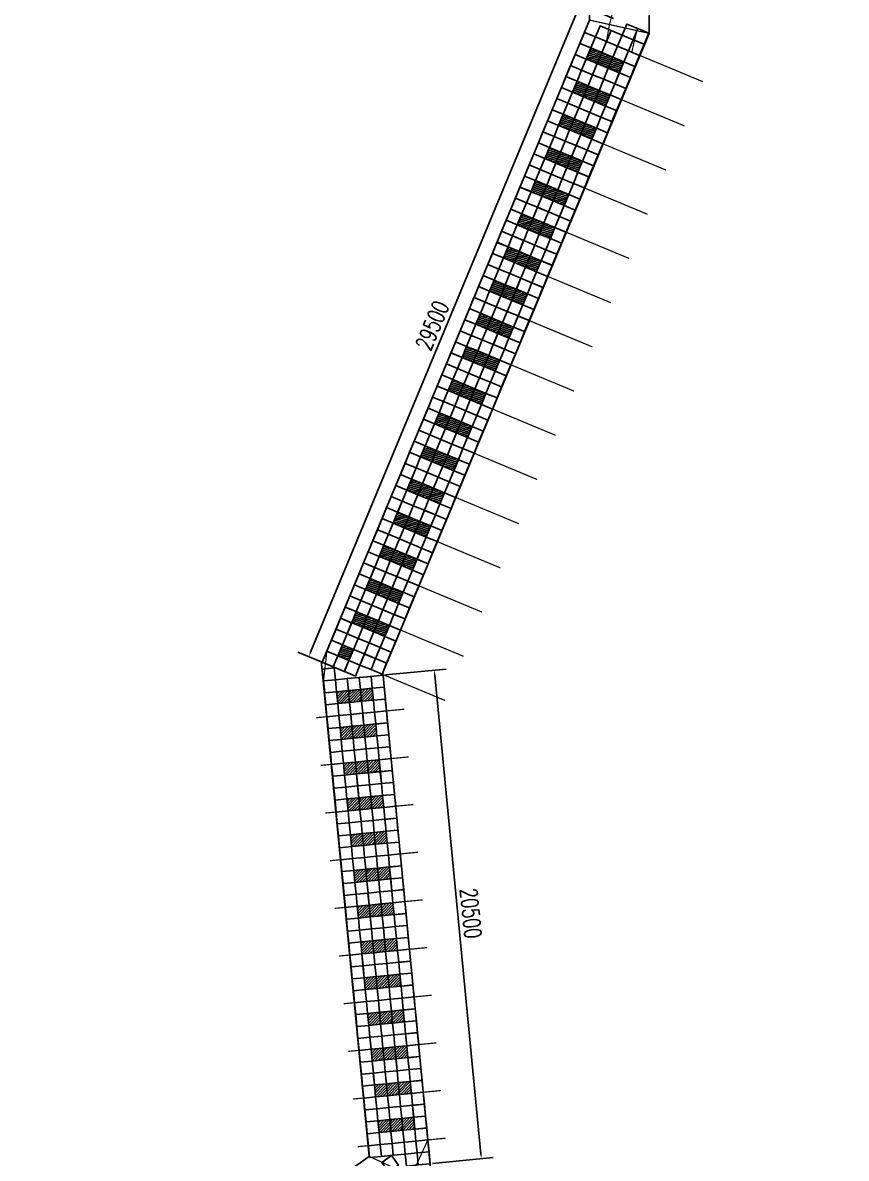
# Model space of a CAD drawing. Extents: x 833816 to 4746262, y -3629782 to -1973088.
# Drawn here: x 1973589 to 2008016, y -2303132 to -2255705 of the extents above; entities that cross this region are included whole.
import ezdxf

# ---------------------------------------------------------------- set-up
doc = ezdxf.new("R2010")
doc.units = 0
doc.header["$LTSCALE"] = 1000
doc.header["$MEASUREMENT"] = 0
doc.header["$PDMODE"] = 32
doc.layers.add('W-FLOAT_BOWL浮筒', color=253, linetype='Continuous')
doc.styles.add('STANDARD_T3', font='simplex.shx', dxfattribs={"width": 0.7, "bigfont": 'gbcbig.shx'})
doc.dimstyles.new('W&&200', dxfattribs={"dimtxt": 700, "dimasz": 200, "dimexe": 500, "dimexo": 600, "dimgap": 200, "dimtad": 1, "dimdec": 0, "dimzin": 0, "dimdsep": 46, "dimtxsty": 'STANDARD_T3', "dimcen": 0.09, "dimclrd": 1, "dimclre": 1, "dimclrt": 7, "dimazin": 2, "dimtfac": 1, "dimtdec": 0, "dimtix": 1, "dimtmove": 2, "dimatfit": 3, "dimfxl": 100, "dimtolj": 1, "dimtzin": 0, "dimarcsym": 0})

# ---------------------------------------------------------------- blocks, each defined once
blk = doc.blocks.new('浮筒')
at = {"layer": 'W-FLOAT_BOWL浮筒'}
blk.add_lwpolyline([(-230, -268), (268, -230), (230, 268), (-268, 230)], close=True, dxfattribs=at)
blk = doc.blocks.new('*U208')
at = {"color": 2, "const_width": 50}
blk.add_lwpolyline([(-2682, 0), (2682, 0)], dxfattribs=at)
blk = doc.blocks.new('*U205')
at = {"color": 0, "linetype": 'ByBlock', "lineweight": -2, "transparency": 16777216}
for p in [(0, 0), (0, -2000), (0, -4000), (0, -6000), (0, -8000), (0, -10000), (0, -12000), (0, -14000), (0, -16000), (0, -18000), (0, -20000), (0, -22000), (0, -24000), (0, -26000), (0, -28000)]:
    blk.add_blockref('*U208', p, dxfattribs=at)
blk = doc.blocks.new('空格子')
at = {"layer": 'W-FLOAT_BOWL浮筒'}
h = blk.add_hatch(dxfattribs=at)
h.set_pattern_fill('ANSI31', color=256, scale=50)
h.set_pattern_definition([(45, (0, 0), (-56.127, 56.127), [])])
h.paths.add_polyline_path([(219, 263), (-280, 225), (-242, -274), (256, -236)])
blk.add_lwpolyline([(-242, -274), (256, -236), (219, 263), (-280, 225)], close=True, dxfattribs=at)
blk = doc.blocks.new('*U210')
at = {"color": 2, "const_width": 50}
blk.add_lwpolyline([(-1848, 0), (1848, 0)], dxfattribs=at)
blk = doc.blocks.new('*U211')
at = {"color": 0, "linetype": 'ByBlock', "lineweight": -2, "transparency": 16777216}
for p in [(0, 0), (0, -2000), (0, -4000), (0, -6000), (0, -8000), (0, -10000), (0, -12000), (0, -14000), (0, -16000), (0, -18000)]:
    blk.add_blockref('*U210', p, dxfattribs=at)
blk = doc.blocks.new('*D228')
at = {"color": 1, "lineweight": -2, "transparency": 16777216}
for p, q in [((1988751, -2282946), (1991290, -2282701)), ((1990811, -2282948), (1992743, -2302955)), ((1990721, -2303351), (1993259, -2303106))]:
    blk.add_line(p, q, dxfattribs=at)
at = {"color": 1, "transparency": 16777216}
for points in [[(1990845, -2282945), (1990778, -2282951), (1990792, -2282749)], [(1992776, -2302952), (1992709, -2302958), (1992762, -2303154)]]:
    blk.add_solid(points, dxfattribs=at)
at = {"layer": 'Defpoints', "color": 0, "transparency": 16777216}
for p in [(1988154, -2283004), (1990124, -2303409), (1992762, -2303154)]:
    blk.add_point(p, dxfattribs=at)
at = {"color": 7, "transparency": 16777216, "insert": (1992324, -2292899), "char_height": 700, "attachment_point": 5, "rotation": 275.5136, "style": 'STANDARD_T3'}
blk.add_mtext('\\A1;20500', dxfattribs=at)
blk = doc.blocks.new('*D229')
at = {"color": 1, "lineweight": -2, "transparency": 16777216}
for p, q in [((1996811, -2255135), (1985624, -2281998)), ((1998282, -2255530), (1996427, -2254758)), ((1986941, -2282763), (1985085, -2281991))]:
    blk.add_line(p, q, dxfattribs=at)
at = {"color": 1, "transparency": 16777216}
for points in [[(1996780, -2255122), (1996842, -2255147), (1996888, -2254950)], [(1985593, -2281985), (1985655, -2282011), (1985547, -2282183)]]:
    blk.add_solid(points, dxfattribs=at)
at = {"layer": 'Defpoints', "color": 0, "transparency": 16777216}
for p in [(1998836, -2255761), (1985547, -2282183), (1987495, -2282994)]:
    blk.add_point(p, dxfattribs=at)
at = {"color": 7, "transparency": 16777216, "insert": (1990710, -2268355), "char_height": 700, "attachment_point": 5, "rotation": 67.3907, "style": 'STANDARD_T3'}
blk.add_mtext('\\A1;29500', dxfattribs=at)

msp = doc.modelspace()

# ---------------------------------------------------------------- linework, layer by layer
at = {"color": 1}
for points in [[(2001472.6, -2319960.3), (1988686.3, -2319960.3), (1981980, -2310403), (1990708.4, -2304262.9), (1988640.8, -2282843.3), (1999780.3, -2256150.7), (1999781.5, -2217928.8), (2008006.8, -2210186.7), (2008015.7, -2192890.6), (2004018.9, -2186768.9), (2004030.2, -2164859.1)], [(2001529.8, -2165624.5), (2001505.4, -2212872.9), (1997281.6, -2216848.6), (1997279.9, -2255595.9), (1986086.1, -2282474.8), (1988078.6, -2303056.3), (1973589.5, -2313248.8), (1982549.2, -2326013), (1987602.7, -2322460.3), (2001472.6, -2322460.3), (2001472.6, -2319960.3)], [(1997279.9, -2255595.9), (1986086.1, -2282474.8)], [(1988610.2, -2282916.8), (1999780.3, -2256150.7)], [(1980541.6, -2308358.2), (1988078.6, -2303056.3)]]:
    msp.add_lwpolyline(points, dxfattribs=at)
at = {"color": 6}
for points in [[(1999780.3, -2256150.7), (1999781.5, -2217928.8)], [(1986086.1, -2282474.8), (1988078.6, -2303056.3)], [(1990708.4, -2304262.9), (1988640.8, -2282843.3)]]:
    msp.add_lwpolyline(points, dxfattribs=at)
at = {"color": 5, "const_width": 50}
for points in [[(1998279.8, -2255145.5), (1998117.5, -2255781.9)], [(1999780.3, -2256150.7), (1997279.8, -2255596.2)], [(1998117.5, -2255781.9), (1997990, -2256492)], [(1999263.1, -2256036), (1999047.9, -2256932.6)], [(1986302.3, -2281955.7), (1986161.7, -2283195.8), (1988651.7, -2282955.5)], [(1990525.2, -2302365.3), (1989837.8, -2303863.5)], [(1988078.6, -2303056.3), (1990708.4, -2304262.9)]]:
    msp.add_lwpolyline(points, dxfattribs=at)

# ---------------------------------------------------------------- block references
at = {"xscale": -1}
for name, p, rotation in [('*U205', (1988776.3, -2282984.8), 157.3906525871946), ('*U211', (1989426.3, -2302471.3), 185.5135791658128)]:
    msp.add_blockref(name, p, dxfattribs=dict(at, rotation=rotation))
for p, rotation in [((1997483.9, -2257088.6), 333.0630648960332), ((1997945.5, -2257280.9), 333.0630648960332), ((1998407.1, -2257473.1), 333.0630648960332), ((1996907.3, -2258473.4), 333.0630648960332), ((1997368.8, -2258665.6), 333.0630648960332), ((1997830.4, -2258857.8), 333.0630648960332), ((1996330.6, -2259858.1), 333.0630648960332), ((1996792.2, -2260050.3), 333.0630648960332), ((1997253.8, -2260242.5), 333.0630648960332), ((1995753.9, -2261242.8), 333.0630648960332), ((1996215.5, -2261435), 333.0630648960332), ((1996677.1, -2261627.2), 333.0630648960332), ((1995177.3, -2262627.5), 333.0630648960332), ((1995638.8, -2262819.7), 333.0630648960332), ((1996100.4, -2263012), 333.0630648960332), ((1994600.6, -2264012.2), 333.0630648960332), ((1995062.2, -2264204.5), 333.0630648960332), ((1995523.7, -2264396.7), 333.0630648960332), ((1994023.9, -2265397), 333.0630648960332), ((1994485.5, -2265589.2), 333.0630648960332), ((1994947.1, -2265781.4), 333.0630648960332), ((1993447.3, -2266781.7), 333.0630648960332), ((1993908.8, -2266973.9), 333.0630648960332), ((1994370.4, -2267166.1), 333.0630648960332), ((1992870.6, -2268166.4), 333.0630648960332), ((1993332.2, -2268358.6), 333.0630648960332), ((1993793.7, -2268550.8), 333.0630648960332), ((1992293.9, -2269551.1), 333.0630648960332), ((1992755.5, -2269743.3), 333.0630648960332), ((1993217.1, -2269935.6), 333.0630648960332), ((1991717.3, -2270935.8), 333.0630648960332), ((1992178.8, -2271128.1), 333.0630648960332), ((1992640.4, -2271320.3), 333.0630648960332), ((1991140.6, -2272320.6), 333.0630648960332), ((1991602.2, -2272512.8), 333.0630648960332), ((1992063.7, -2272705), 333.0630648960332), ((1990563.9, -2273705.3), 333.0630648960332), ((1991025.5, -2273897.5), 333.0630648960332), ((1991487.1, -2274089.7), 333.0630648960332), ((1989987.2, -2275090), 333.0630648960332), ((1990448.8, -2275282.2), 333.0630648960332), ((1990910.4, -2275474.5), 333.0630648960332), ((1989410.6, -2276474.7), 333.0630648960332), ((1989872.2, -2276667), 333.0630648960332), ((1990333.7, -2276859.2), 333.0630648960332), ((1988833.9, -2277859.4), 333.0630648960332), ((1989295.5, -2278051.7), 333.0630648960332), ((1989757.1, -2278243.9), 333.0630648960332), ((1988257.2, -2279244.2), 333.0630648960332), ((1988718.8, -2279436.4), 333.0630648960332), ((1989180.4, -2279628.6), 333.0630648960332), ((1987680.6, -2280628.9), 333.0630648960332), ((1988142.1, -2280821.1), 333.0630648960332), ((1988603.7, -2281013.3), 333.0630648960332), ((1987103.9, -2282013.6), 333.0630648960332), ((1986993.5, -2283864.3), 1.185991476466201), ((1987491.2, -2283816.3), 1.185991476466201), ((1987988.9, -2283768.2), 1.185991476466201), ((1988133, -2285261.3), 1.185991476466201), ((1987137.6, -2285357.4), 1.185991476466201), ((1987635.3, -2285309.3), 1.185991476466201), ((1987281.8, -2286850.4), 1.185991476466201), ((1987779.5, -2286802.4), 1.185991476466201), ((1988277.1, -2286754.3), 1.185991476466201), ((1987425.9, -2288343.5), 1.185991476466201), ((1987923.6, -2288295.4), 1.185991476466201), ((1988421.3, -2288247.4), 1.185991476466201), ((1987570, -2289836.5), 1.185991476466201), ((1988067.7, -2289788.5), 1.185991476466201), ((1988565.4, -2289740.5), 1.185991476466201), ((1987714.1, -2291329.6), 1.185991476466201), ((1988211.8, -2291281.6), 1.185991476466201), ((1988709.5, -2291233.5), 1.185991476466201), ((1987858.3, -2292822.7), 1.185991476466201), ((1988355.9, -2292774.6), 1.185991476466201), ((1988853.6, -2292726.6), 1.185991476466201), ((1988500.1, -2294267.7), 1.185991476466201), ((1988997.7, -2294219.6), 1.185991476466201), ((1988002.4, -2294315.7), 1.185991476466201), ((1989141.9, -2295712.7), 1.185991476466201), ((1988146.5, -2295808.8), 1.185991476466201), ((1988644.2, -2295760.7), 1.185991476466201), ((1988290.6, -2297301.8), 1.185991476466201), ((1988788.3, -2297253.8), 1.185991476466201), ((1989286, -2297205.8), 1.185991476466201), ((1988434.7, -2298794.9), 1.185991476466201), ((1988932.4, -2298746.9), 1.185991476466201), ((1989430.1, -2298698.8), 1.185991476466201), ((1988578.9, -2300288), 1.185991476466201), ((1989076.6, -2300239.9), 1.185991476466201), ((1989574.2, -2300191.9), 1.185991476466201), ((1988723, -2301781), 1.185991476466201), ((1989220.7, -2301733), 1.185991476466201), ((1989718.4, -2301684.9), 1.185991476466201)]:
    msp.add_blockref('空格子', p, dxfattribs=dict(rotation=rotation))
at = {"layer": 'W-FLOAT_BOWL浮筒'}
for p, rotation in [((1997201.5, -2256434.5), 333.0630648960807), ((1997855.3, -2256165.1), 333.0630648960807), ((1998316.9, -2256357.3), 333.0630648960807), ((1998970.7, -2256088), 333.0630648960807), ((1999432.3, -2256280.2), 333.0630648960807), ((1997009.3, -2256896), 333.0630648960807), ((1997663.1, -2256626.7), 333.0630648960807), ((1998124.7, -2256818.9), 333.0630648960807), ((1998778.5, -2256549.6), 333.0630648960807), ((1999240, -2256741.8), 333.0630648960807), ((1996817.1, -2257357.6), 333.0630648960807), ((1998586.2, -2257011.1), 333.0630648960807), ((1999047.8, -2257203.4), 333.0630648960807), ((1996624.8, -2257819.2), 333.0630648960807), ((1997278.6, -2257549.8), 333.0630648960807), ((1997740.2, -2257742.1), 333.0630648960807), ((1998855.6, -2257664.9), 333.0630648960807), ((1996432.6, -2258280.8), 333.0630648960807), ((1997086.4, -2258011.4), 333.0630648960807), ((1997548, -2258203.6), 333.0630648960807), ((1998201.8, -2257934.3), 333.0630648960807), ((1998663.4, -2258126.5), 333.0630648960807), ((1996240.4, -2258742.3), 333.0630648960807), ((1998009.6, -2258395.9), 333.0630648960807), ((1998471.1, -2258588.1), 333.0630648960807), ((1996048.2, -2259203.9), 333.0630648960807), ((1996702, -2258934.6), 333.0630648960807), ((1997163.5, -2259126.8), 333.0630648960807), ((1998278.9, -2259049.7), 333.0630648960807), ((1995856, -2259665.5), 333.0630648960807), ((1996509.7, -2259396.1), 333.0630648960807), ((1996971.3, -2259588.4), 333.0630648960807), ((1997432.9, -2259780.6), 333.0630648960807), ((1997625.1, -2259319), 333.0630648960807), ((1998086.7, -2259511.2), 333.0630648960807), ((1995663.7, -2260127.1), 333.0630648960807), ((1997894.5, -2259972.8), 333.0630648960807), ((1995471.5, -2260588.6), 333.0630648960807), ((1996125.3, -2260319.3), 333.0630648960807), ((1996586.9, -2260511.5), 333.0630648960807), ((1997048.4, -2260703.7), 333.0630648960807), ((1997702.2, -2260434.4), 333.0630648960807), ((1995279.3, -2261050.2), 333.0630648960807), ((1995933.1, -2260780.9), 333.0630648960807), ((1996394.7, -2260973.1), 333.0630648960807), ((1996856.2, -2261165.3), 333.0630648960807), ((1997510, -2260895.9), 333.0630648960807), ((1995087.1, -2261511.8), 333.0630648960807), ((1997317.8, -2261357.5), 333.0630648960807), ((1994894.8, -2261973.4), 333.0630648960807), ((1995548.6, -2261704), 333.0630648960807), ((1996010.2, -2261896.2), 333.0630648960807), ((1996471.8, -2262088.4), 333.0630648960807), ((1997125.6, -2261819.1), 333.0630648960807), ((1994702.6, -2262434.9), 333.0630648960807), ((1995356.4, -2262165.6), 333.0630648960807), ((1995818, -2262357.8), 333.0630648960807), ((1996279.6, -2262550), 333.0630648960807), ((1996933.4, -2262280.7), 333.0630648960807), ((1994510.4, -2262896.5), 333.0630648960807), ((1994972, -2263088.7), 333.0630648960807), ((1996741.1, -2262742.2), 333.0630648960807), ((1994318.2, -2263358.1), 333.0630648960807), ((1994779.7, -2263550.3), 333.0630648960807), ((1995433.5, -2263280.9), 333.0630648960807), ((1995895.1, -2263473.2), 333.0630648960807), ((1996548.9, -2263203.8), 333.0630648960807), ((1994125.9, -2263819.6), 333.0630648960807), ((1995241.3, -2263742.5), 333.0630648960807), ((1995702.9, -2263934.7), 333.0630648960807), ((1996356.7, -2263665.4), 333.0630648960807), ((1993933.7, -2264281.2), 333.0630648960807), ((1994395.3, -2264473.4), 333.0630648960807), ((1996164.5, -2264127), 333.0630648960807), ((1993741.5, -2264742.8), 333.0630648960807), ((1994203.1, -2264935), 333.0630648960807), ((1994856.9, -2264665.7), 333.0630648960807), ((1995318.4, -2264857.9), 333.0630648960807), ((1995972.2, -2264588.5), 333.0630648960807), ((1993549.3, -2265204.4), 333.0630648960807), ((1994664.6, -2265127.2), 333.0630648960807), ((1995126.2, -2265319.5), 333.0630648960807), ((1995780, -2265050.1), 333.0630648960807), ((1993357.1, -2265665.9), 333.0630648960807), ((1993818.6, -2265858.2), 333.0630648960807), ((1995587.8, -2265511.7), 333.0630648960807), ((1993164.8, -2266127.5), 333.0630648960807), ((1993626.4, -2266319.7), 333.0630648960807), ((1994280.2, -2266050.4), 333.0630648960807), ((1994741.8, -2266242.6), 333.0630648960807), ((1995395.6, -2265973.3), 333.0630648960807), ((1992972.6, -2266589.1), 333.0630648960807), ((1994088, -2266512), 333.0630648960807), ((1994549.6, -2266704.2), 333.0630648960807), ((1995011.1, -2266896.4), 333.0630648960807), ((1995203.3, -2266434.8), 333.0630648960807), ((1992780.4, -2267050.7), 333.0630648960807), ((1993242, -2267242.9), 333.0630648960807), ((1994818.9, -2267358), 333.0630648960807), ((1992588.2, -2267512.2), 333.0630648960807), ((1993049.7, -2267704.5), 333.0630648960807), ((1993703.5, -2267435.1), 333.0630648960807), ((1994165.1, -2267627.3), 333.0630648960807), ((1994626.7, -2267819.6), 333.0630648960807), ((1992395.9, -2267973.8), 333.0630648960807), ((1993511.3, -2267896.7), 333.0630648960807), ((1993972.9, -2268088.9), 333.0630648960807), ((1994434.5, -2268281.1), 333.0630648960807), ((1992203.7, -2268435.4), 333.0630648960807), ((1992665.3, -2268627.6), 333.0630648960807), ((1994242.2, -2268742.7), 333.0630648960807), ((1992011.5, -2268897), 333.0630648960807), ((1992473.1, -2269089.2), 333.0630648960807), ((1993126.9, -2268819.8), 333.0630648960807), ((1993588.4, -2269012.1), 333.0630648960807), ((1994050, -2269204.3), 333.0630648960807), ((1991819.3, -2269358.5), 333.0630648960807), ((1992934.6, -2269281.4), 333.0630648960807), ((1993396.2, -2269473.6), 333.0630648960807), ((1993857.8, -2269665.8), 333.0630648960807), ((1991627, -2269820.1), 333.0630648960807), ((1992088.6, -2270012.3), 333.0630648960807), ((1992550.2, -2270204.6), 333.0630648960807), ((1993665.6, -2270127.4), 333.0630648960807), ((1991434.8, -2270281.7), 333.0630648960807), ((1991896.4, -2270473.9), 333.0630648960807), ((1992358, -2270666.1), 333.0630648960807), ((1993011.8, -2270396.8), 333.0630648960807), ((1993473.3, -2270589), 333.0630648960807), ((1991242.6, -2270743.3), 333.0630648960807), ((1992819.5, -2270858.3), 333.0630648960807), ((1993281.1, -2271050.6), 333.0630648960807), ((1991050.4, -2271204.8), 333.0630648960807), ((1991511.9, -2271397), 333.0630648960807), ((1991973.5, -2271589.3), 333.0630648960807), ((1993088.9, -2271512.1), 333.0630648960807), ((1990858.2, -2271666.4), 333.0630648960807), ((1991319.7, -2271858.6), 333.0630648960807), ((1991781.3, -2272050.8), 333.0630648960807), ((1992435.1, -2271781.5), 333.0630648960807), ((1992896.7, -2271973.7), 333.0630648960807), ((1990665.9, -2272128), 333.0630648960807), ((1992242.9, -2272243.1), 333.0630648960807), ((1992704.4, -2272435.3), 333.0630648960807), ((1990281.5, -2273051.1), 333.0630648960807), ((1990473.7, -2272589.5), 333.0630648960807), ((1990935.3, -2272781.8), 333.0630648960807), ((1991396.9, -2272974), 333.0630648960807), ((1992512.2, -2272896.9), 333.0630648960807), ((1990089.3, -2273512.7), 333.0630648960807), ((1990743.1, -2273243.3), 333.0630648960807), ((1991204.6, -2273435.6), 333.0630648960807), ((1991858.4, -2273166.2), 333.0630648960807), ((1992320, -2273358.4), 333.0630648960807), ((1989897, -2273974.3), 333.0630648960807), ((1991666.2, -2273627.8), 333.0630648960807), ((1992127.8, -2273820), 333.0630648960807), ((1989704.8, -2274435.8), 333.0630648960807), ((1990358.6, -2274166.5), 333.0630648960807), ((1990820.2, -2274358.7), 333.0630648960807), ((1991935.6, -2274281.6), 333.0630648960807), ((1989512.6, -2274897.4), 333.0630648960807), ((1990166.4, -2274628.1), 333.0630648960807), ((1990628, -2274820.3), 333.0630648960807), ((1991281.8, -2274550.9), 333.0630648960807), ((1991743.3, -2274743.2), 333.0630648960807), ((1989320.4, -2275359), 333.0630648960807), ((1991089.5, -2275012.5), 333.0630648960807), ((1991551.1, -2275204.7), 333.0630648960807), ((1989128.1, -2275820.6), 333.0630648960807), ((1989781.9, -2275551.2), 333.0630648960807), ((1990243.5, -2275743.4), 333.0630648960807), ((1991358.9, -2275666.3), 333.0630648960807), ((1988935.9, -2276282.1), 333.0630648960807), ((1989589.7, -2276012.8), 333.0630648960807), ((1990051.3, -2276205), 333.0630648960807), ((1990705.1, -2275935.7), 333.0630648960807), ((1991166.7, -2276127.9), 333.0630648960807), ((1988743.7, -2276743.7), 333.0630648960807), ((1990512.9, -2276397.2), 333.0630648960807), ((1990974.4, -2276589.5), 333.0630648960807), ((1988551.5, -2277205.3), 333.0630648960807), ((1989205.3, -2276935.9), 333.0630648960807), ((1989666.8, -2277128.2), 333.0630648960807), ((1990128.4, -2277320.4), 333.0630648960807), ((1990782.2, -2277051), 333.0630648960807), ((1988359.3, -2277666.9), 333.0630648960807), ((1989013.1, -2277397.5), 333.0630648960807), ((1989474.6, -2277589.7), 333.0630648960807), ((1989936.2, -2277782), 333.0630648960807), ((1990590, -2277512.6), 333.0630648960807), ((1988167, -2278128.4), 333.0630648960807), ((1990397.8, -2277974.2), 333.0630648960807), ((1987974.8, -2278590), 333.0630648960807), ((1988628.6, -2278320.7), 333.0630648960807), ((1989090.2, -2278512.9), 333.0630648960807), ((1989551.8, -2278705.1), 333.0630648960807), ((1990205.5, -2278435.7), 333.0630648960807), ((1987782.6, -2279051.6), 333.0630648960807), ((1988436.4, -2278782.2), 333.0630648960807), ((1988898, -2278974.5), 333.0630648960807), ((1989359.5, -2279166.7), 333.0630648960807), ((1990013.3, -2278897.3), 333.0630648960807), ((1987590.4, -2279513.2), 333.0630648960807), ((1989821.1, -2279358.9), 333.0630648960807), ((1987398.1, -2279974.7), 333.0630648960807), ((1987859.7, -2280166.9), 333.0630648960807), ((1988051.9, -2279705.4), 333.0630648960807), ((1988513.5, -2279897.6), 333.0630648960807), ((1988975.1, -2280089.8), 333.0630648960807), ((1989628.9, -2279820.5), 333.0630648960807), ((1987205.9, -2280436.3), 333.0630648960807), ((1988321.3, -2280359.2), 333.0630648960807), ((1988782.9, -2280551.4), 333.0630648960807), ((1989436.7, -2280282), 333.0630648960807), ((1987013.7, -2280897.9), 333.0630648960807), ((1987475.3, -2281090.1), 333.0630648960807), ((1989244.4, -2280743.6), 333.0630648960807), ((1986821.5, -2281359.4), 333.0630648960807), ((1987283, -2281551.7), 333.0630648960807), ((1987936.8, -2281282.3), 333.0630648960807), ((1988398.4, -2281474.5), 333.0630648960807), ((1989052.2, -2281205.2), 333.0630648960807), ((1986629.2, -2281821), 333.0630648960807), ((1987744.6, -2281743.9), 333.0630648960807), ((1988206.2, -2281936.1), 333.0630648960807), ((1988860, -2281666.8), 333.0630648960807), ((1986437, -2282282.6), 333.0630648960807), ((1986898.6, -2282474.8), 333.0630648960807), ((1987552.4, -2282205.5), 333.0630648960807), ((1988014, -2282397.7), 333.0630648960807), ((1988667.8, -2282128.3), 333.0630648960807), ((1986386.6, -2282923), 1.185991476615923), ((1987360.2, -2282667), 333.0630648960807), ((1988475.5, -2282589.9), 333.0630648960807), ((1986933.8, -2283372.5), 1.185991476615923), ((1987431.5, -2283324.4), 1.185991476615923), ((1987929.1, -2283276.4), 1.185991476615923), ((1988426.8, -2283228.3), 1.185991476615923), ((1986436.1, -2283420.5), 1.185991476615923), ((1988474.9, -2283726), 1.185991476615923), ((1986484.1, -2283918.2), 1.185991476615923), ((1987527.5, -2284319.8), 1.185991476615923), ((1988025.2, -2284271.8), 1.185991476615923), ((1988522.9, -2284223.7), 1.185991476615923), ((1986532.2, -2284415.9), 1.185991476615923), ((1987029.9, -2284367.8), 1.185991476615923), ((1987575.6, -2284817.5), 1.185991476615923), ((1988073.3, -2284769.4), 1.185991476615923), ((1988571, -2284721.4), 1.185991476615923), ((1986580.2, -2284913.6), 1.185991476615923), ((1987077.9, -2284865.5), 1.185991476615923), ((1988619, -2285219.1), 1.185991476615923), ((1986628.2, -2285411.2), 1.185991476615923), ((1988169.3, -2285764.8), 1.185991476615923), ((1988667, -2285716.8), 1.185991476615923), ((1986676.3, -2285908.9), 1.185991476615923), ((1987174, -2285860.9), 1.185991476615923), ((1987671.7, -2285812.9), 1.185991476615923), ((1988715.1, -2286214.5), 1.185991476615923), ((1986724.3, -2286406.6), 1.185991476615923), ((1987222, -2286358.6), 1.185991476615923), ((1987719.7, -2286310.5), 1.185991476615923), ((1988217.4, -2286262.5), 1.185991476615923), ((1988763.1, -2286712.1), 1.185991476615923), ((1986772.4, -2286904.3), 1.185991476615923), ((1986820.4, -2287402), 1.185991476615923), ((1987318.1, -2287354), 1.185991476615923), ((1987815.8, -2287305.9), 1.185991476615923), ((1988313.5, -2287257.9), 1.185991476615923), ((1988811.2, -2287209.8), 1.185991476615923), ((1986868.4, -2287899.7), 1.185991476615923), ((1987366.1, -2287851.6), 1.185991476615923), ((1987863.8, -2287803.6), 1.185991476615923), ((1988361.5, -2287755.6), 1.185991476615923), ((1988859.2, -2287707.5), 1.185991476615923), ((1986916.5, -2288397.4), 1.185991476615923), ((1988907.2, -2288205.2), 1.185991476615923), ((1986964.5, -2288895.1), 1.185991476615923), ((1987462.2, -2288847), 1.185991476615923), ((1987959.9, -2288799), 1.185991476615923), ((1988457.6, -2288750.9), 1.185991476615923), ((1988955.3, -2288702.9), 1.185991476615923), ((1987012.6, -2289392.7), 1.185991476615923), ((1987510.3, -2289344.7), 1.185991476615923), ((1988007.9, -2289296.7), 1.185991476615923), ((1988505.6, -2289248.6), 1.185991476615923), ((1989003.3, -2289200.6), 1.185991476615923), ((1987060.6, -2289890.4), 1.185991476615923), ((1989051.4, -2289698.3), 1.185991476615923), ((1987108.7, -2290388.1), 1.185991476615923), ((1987606.3, -2290340.1), 1.185991476615923), ((1988104, -2290292), 1.185991476615923), ((1988601.7, -2290244), 1.185991476615923), ((1989099.4, -2290196), 1.185991476615923), ((1987156.7, -2290885.8), 1.185991476615923), ((1987654.4, -2290837.8), 1.185991476615923), ((1988152.1, -2290789.7), 1.185991476615923), ((1988649.8, -2290741.7), 1.185991476615923), ((1989147.4, -2290693.6), 1.185991476615923), ((1987204.7, -2291383.5), 1.185991476615923), ((1989195.5, -2291191.3), 1.185991476615923), ((1987252.8, -2291881.2), 1.185991476615923), ((1987750.5, -2291833.1), 1.185991476615923), ((1988248.1, -2291785.1), 1.185991476615923), ((1988745.8, -2291737.1), 1.185991476615923), ((1989243.5, -2291689), 1.185991476615923), ((1987300.8, -2292378.9), 1.185991476615923), ((1987798.5, -2292330.8), 1.185991476615923), ((1988296.2, -2292282.8), 1.185991476615923), ((1988793.9, -2292234.7), 1.185991476615923), ((1989291.6, -2292186.7), 1.185991476615923), ((1987348.9, -2292876.6), 1.185991476615923), ((1989339.6, -2292684.4), 1.185991476615923), ((1987894.6, -2293326.2), 1.185991476615923), ((1988392.3, -2293278.2), 1.185991476615923), ((1988890, -2293230.1), 1.185991476615923), ((1989387.6, -2293182.1), 1.185991476615923), ((1987396.9, -2293374.2), 1.185991476615923), ((1987942.6, -2293823.9), 1.185991476615923), ((1988440.3, -2293775.8), 1.185991476615923), ((1988938, -2293727.8), 1.185991476615923), ((1989435.7, -2293679.8), 1.185991476615923), ((1987444.9, -2293871.9), 1.185991476615923), ((1989483.7, -2294177.4), 1.185991476615923), ((1987493, -2294369.6), 1.185991476615923), ((1988536.4, -2294771.2), 1.185991476615923), ((1989034.1, -2294723.2), 1.185991476615923), ((1989531.8, -2294675.1), 1.185991476615923), ((1987541, -2294867.3), 1.185991476615923), ((1988038.7, -2294819.3), 1.185991476615923), ((1989082.1, -2295220.9), 1.185991476615923), ((1989579.8, -2295172.8), 1.185991476615923), ((1987589.1, -2295365), 1.185991476615923), ((1988086.7, -2295316.9), 1.185991476615923), ((1988584.4, -2295268.9), 1.185991476615923), ((1989627.9, -2295670.5), 1.185991476615923), ((1987637.1, -2295862.7), 1.185991476615923), ((1989675.9, -2296168.2), 1.185991476615923), ((1987685.1, -2296360.4), 1.185991476615923), ((1988182.8, -2296312.3), 1.185991476615923), ((1988680.5, -2296264.3), 1.185991476615923), ((1989178.2, -2296216.2), 1.185991476615923), ((1989723.9, -2296665.9), 1.185991476615923), ((1987733.2, -2296858), 1.185991476615923), ((1988230.9, -2296810), 1.185991476615923), ((1988728.6, -2296762), 1.185991476615923), ((1989226.2, -2296713.9), 1.185991476615923), ((1989772, -2297163.6), 1.185991476615923), ((1987781.2, -2297355.7), 1.185991476615923), ((1987829.3, -2297853.4), 1.185991476615923), ((1988327, -2297805.4), 1.185991476615923), ((1988824.6, -2297757.3), 1.185991476615923), ((1989322.3, -2297709.3), 1.185991476615923), ((1989820, -2297661.3), 1.185991476615923), ((1987877.3, -2298351.1), 1.185991476615923), ((1988375, -2298303.1), 1.185991476615923), ((1988872.7, -2298255), 1.185991476615923), ((1989370.4, -2298207), 1.185991476615923), ((1989868.1, -2298158.9), 1.185991476615923), ((1987925.3, -2298848.8), 1.185991476615923), ((1989916.1, -2298656.6), 1.185991476615923), ((1987973.4, -2299346.5), 1.185991476615923), ((1988471.1, -2299298.4), 1.185991476615923), ((1988968.8, -2299250.4), 1.185991476615923), ((1989466.4, -2299202.4), 1.185991476615923), ((1989964.1, -2299154.3), 1.185991476615923), ((1988021.4, -2299844.2), 1.185991476615923), ((1988519.1, -2299796.1), 1.185991476615923), ((1989016.8, -2299748.1), 1.185991476615923), ((1989514.5, -2299700), 1.185991476615923), ((1990012.2, -2299652), 1.185991476615923), ((1988069.5, -2300341.9), 1.185991476615923), ((1990060.2, -2300149.7), 1.185991476615923), ((1988117.5, -2300839.5), 1.185991476615923), ((1988615.2, -2300791.5), 1.185991476615923), ((1989112.9, -2300743.5), 1.185991476615923), ((1989610.6, -2300695.4), 1.185991476615923), ((1990108.3, -2300647.4), 1.185991476615923), ((1988165.6, -2301337.2), 1.185991476615923), ((1988663.2, -2301289.2), 1.185991476615923), ((1989160.9, -2301241.1), 1.185991476615923), ((1989658.6, -2301193.1), 1.185991476615923), ((1990156.3, -2301145.1), 1.185991476615923), ((1988213.6, -2301834.9), 1.185991476615923), ((1990204.3, -2301642.7), 1.185991476615923), ((1988261.6, -2302332.6), 1.185991476615923), ((1988759.3, -2302284.6), 1.185991476615923), ((1989257, -2302236.5), 1.185991476615923), ((1989754.7, -2302188.5), 1.185991476615923), ((1990252.4, -2302140.4), 1.185991476615923), ((1988309.7, -2302830.3), 1.185991476615923), ((1988807.4, -2302782.2), 1.185991476615923), ((1989305, -2302734.2), 1.185991476615923), ((1989802.7, -2302686.2), 1.185991476615923), ((1990300.4, -2302638.1), 1.185991476615923), ((1988947.7, -2303361.9), 30.79718851728389), ((1989850.8, -2303183.8), 1.185991476615923), ((1990348.5, -2303135.8), 1.185991476615923)]:
    msp.add_blockref('浮筒', p, dxfattribs=dict(at, rotation=rotation))

# ---------------------------------------------------------------- dimensions: what is measured, and where the dimension line sits
for p1, p2, distance, picture, middle in [((1998836, -2255761.1), (1987494.8, -2282993.9), -2110, '*D229', (1990709.8, -2268354.9)), ((1988154, -2283003.5), (1990123.6, -2303408.7), 2650.4, '*D228', (1992324.4, -2292898.6))]:
    dim = msp.add_aligned_dim(p1=p1, p2=p2, distance=distance, dimstyle='W&&200')
    dim.commit()
    dim.dimension.update_dxf_attribs({"geometry": picture, "text_midpoint": middle})

doc.saveas('drawing.dxf')
